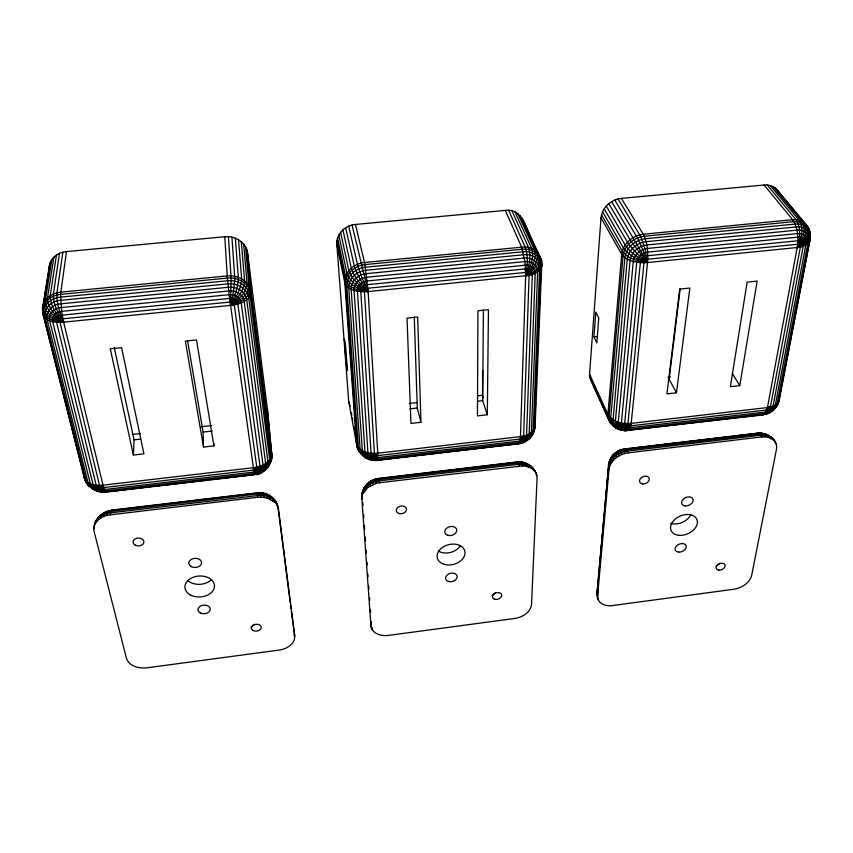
<?xml version="1.0" encoding="UTF-8"?>
<svg xmlns="http://www.w3.org/2000/svg" width="853" height="853" viewBox="0 0 853 853"><rect width="100%" height="100%" fill="white"/><g stroke="black" fill="none" stroke-linecap="round" stroke-linejoin="round"><path stroke-width="1.28" d="M254.748 473.65L254.674 474.726L106.071 492.117C96.368 493.397 86.345 486.775 84.138 477.158L43.14 314.8L42.874 306.43L49.453 265.358C50.903 257.361 58.761 252.211 66.481 251.592L224.776 236.729C234.831 235.62 246.09 242.135 247.53 252.68L267.565 410.453L271.712 453.444C276.329 462.123 252.477 486.509 253.405 467.679L229.596 298.433L227.388 278.078L224.776 236.729M483.342 397.754L482.521 395.28L482.713 370.415M487.319 414.75L488.449 309.714L477.936 310.801L477.456 415.869L487.319 414.75L482.681 400.665L483.395 309.575M336.807 244.15L344.804 282.844C348.408 291.545 360.03 292.035 368.133 291.566L525.64 275.732C546.496 269.697 544.491 245.611 521.652 247.157L364.508 262.5C354.251 263.321 344.122 271.99 344.804 282.844L356.511 443.677C357.642 453.732 367.419 461.729 377.58 460.343L518.677 443.827C528.732 442.878 536.292 432.897 534.724 423.152C537.177 431.351 527.207 436.107 520.49 436.608L377.762 453.21C370.469 456.835 358.356 456.142 356.981 446.226L348.717 401.454L336.807 244.15C336.061 233.754 345.593 225.203 355.498 224.456L505.339 210.392C521.396 207.972 525.874 226.482 530.598 237.539M505.339 210.392L521.652 247.157L524.936 261.583L525.64 275.732L520.49 436.608L525.629 437.824L529.628 437.504L531.035 436.779L533.242 433.559L533.893 430.232L532.475 432.674M775.302 188.023L804.23 222.708C814.711 230.353 806.192 243.361 797.192 247.519L647.544 262.543C638.566 263.065 627.595 262.031 621.72 254.343L601.002 217.835C601.973 207.546 611.334 199.399 621.379 198.386L764.107 185.005C768.926 184.557 774.119 186.071 777.211 189.974L806.192 224.712C811.374 232.976 803.579 242.497 797.192 247.519L767.444 407.542L765.152 413.47L762.923 414.942L624.577 430.69L764.085 414.473L768.052 413.46L767.444 407.542L631.188 423.387C622.797 424.122 612.454 422.203 607.89 414.355L589.572 374.232L601.002 217.835M270.102 461.153L270.028 463.136L271.755 456.056L270.881 446.929M535.257 409.941L535.588 402.019M536.121 388.808L536.441 380.886M536.985 367.675L537.305 359.742M537.795 347.853L538.115 339.931M538.648 326.72L538.979 318.798M539.512 305.587L539.832 297.665M540.375 284.454L540.695 276.521M362.205 494.975L361.736 497.096L370.948 625.899C371.993 633.95 381.739 636.455 388.605 635.389L514.658 618.468C522.079 617.401 530.587 612.678 531.536 604.542L537.059 478.085C536.75 468.19 526.44 460.727 516.886 461.974L378.188 478.448C368.197 479.471 360.627 489.334 361.832 499.218L362.312 492.639M133.377 455.033L110.314 348.845L121.595 347.672L143.912 453.828L133.377 455.033L134.049 439.839L114.206 347.395M508.697 210.35L525.181 247.093C528.338 256.273 527.41 266.36 525.64 275.732C535.375 275.988 546.517 267.799 540.269 257.275L521.876 217.686M49.229 268.471L49.453 265.358M593.944 336.924L595.789 312.049L598.742 317.988L596.844 342.949L593.944 336.924L597.505 336.54M762.582 414.675L769.896 412.649L767.444 407.542L774.961 406.369L777.883 404.098L778.469 402.104L810.062 239.224L779.226 400.366L776.912 406.071L773.351 410.09L767.444 407.542L767.146 411.754L766.069 414.1L761.697 414.846M764.107 185.005L792.608 219.679C798.067 227.708 798.547 238.179 797.192 247.519C809.892 246.741 814.466 232.027 805.061 224.019M597.793 587.099L598.38 580.509M598.742 576.553L599.211 571.286M599.574 567.33L600.043 562.063M600.395 558.107L600.992 551.518M601.226 548.884L601.823 542.295M602.058 539.65L602.644 533.061M602.89 530.427L603.476 523.838M603.711 521.204L604.308 514.615M604.66 510.659L605.257 504.07M605.491 501.436L606.088 494.847M606.323 492.213L606.909 485.624M607.155 482.979L607.741 476.39M608.104 472.445L608.573 467.167M597.654 597.953L597.068 593.837L608.445 467.188C608.21 458.178 615.461 449.83 624.524 448.934L757.112 433.185C766.111 431.949 778.075 438.9 776.529 449.009L751.664 575.423C749.542 583.367 741.332 588.09 733.644 589.284L612.667 605.523C606.344 606.771 597.025 603.679 597.59 595.927L609.031 469.203C610.343 460.002 619.513 453.977 628.192 452.847L761.985 436.907L767.753 437.056L774.279 440.415M273.856 499.389L276.383 502.95L278.494 509.273L294.733 636.039C295.223 644.324 286.277 649.176 279.112 650.082L147.1 667.792C139.434 668.763 129.283 666.588 126.479 658.431L94.107 531.515C91.985 522.164 101.912 515.5 110.165 514.849L111.487 510.137L257.425 492.799C266.616 491.552 275.796 497.907 277.886 506.842C276.841 500.914 272.011 497.011 267.085 494.25L265.646 494.282M809.913 240.909L809.881 234.479M618.521 451.685L617.935 451.205L613.222 454.916L614.032 459.596M680.225 288.431L669.125 379.244L676.461 392.796L666.939 393.883L679.713 289.103L689.853 288.058L676.461 392.796M106.806 515.479L108.139 511.022L112.01 510.361M66.481 251.592L60.542 294.402L61.619 311.356L63.634 322.167L103 485.176L104.919 490.965L106.55 491.808L103.266 491.946L103 485.176L253.405 467.679C261.103 466.698 271.542 462.518 271.712 453.444L251.091 292.163L247.53 252.68M62.877 252.211L56.948 292.824C56.362 302.975 59.721 312.944 63.634 322.167L230.523 305.395C238.819 304.574 253.842 300.085 250.366 289.039L246.826 249.63M510.169 444.584L518.677 443.827L520.074 440.99L520.49 436.608L528.988 435.307L534.042 431.319L540.898 268.738C541.495 259.781 532.165 253.469 523.849 254.727L365.916 270.273C356.991 270.998 348.163 278.494 348.728 287.951L360.137 449.222C360.382 454.937 365.532 457.922 370.266 459.671L374.627 457.283L377.762 453.21L368.133 291.566L364.967 264.611L355.498 224.456M534.799 427.694L535.172 425.125M59.497 253.362L53.408 294.029C53.067 304.254 58.196 313.84 63.634 322.167C56.597 322.583 46.137 322.637 43.14 314.8M56.479 255.015L50.22 295.756C50.124 306.024 56.98 314.949 63.634 322.167C53.419 322.605 37.841 315.909 43.77 303.348L50.316 262.372M103.65 516.523L105.431 511.917L109.877 510.755L107.873 511.416M53.888 257.116L47.501 297.921C47.619 308.221 56.095 316.207 63.634 322.167C55.648 320.355 45.689 317.071 42.895 308.477C44.431 300.235 52.619 295.074 60.542 294.402L227.388 278.078C237.635 276.894 249.417 283.249 250.942 294.093L271.659 458.114L270.476 462.55L268.3 466.388L266.69 467.561L259.461 468.83L253.405 467.679L257.211 474.247L262.831 471.784L267.885 467.092L269.495 463.904M51.809 259.589L45.337 300.491C45.625 310.737 55.552 317.551 63.634 322.167C55.338 318.915 44.196 313.509 43.77 303.348C46.638 296.663 53.75 292.846 60.755 292.163L227.229 275.903C236.612 274.933 247.071 279.784 250.366 289.039C249.385 298.571 238.552 302.954 230.523 305.395L231.12 277.993L228.38 236.676M43.887 301.909L42.65 309.628L43.119 312.848M44.292 299.339L44.708 296.769M45.113 294.189L49.026 269.751M739.775 385.599L757.155 281.095L747.153 282.13L730.36 386.665L739.775 385.599L732.237 373.347M100.803 517.963L101.891 514.316L106.55 511.395M370.948 625.899L371.258 621.538M98.351 519.733L99.598 515.969L104.386 512.493L102.52 513.837M609.98 461.388L611.132 457.603L613.478 455.033L612.507 456.558M96.368 521.791C97.285 515.169 104.823 512.258 110.655 511.405L257.361 493.962C264.665 493.002 272.757 495.785 276.265 502.534M364.071 488.044L367.59 483.64L364.071 488.044L362.493 492.192L361.939 496.734M94.928 524.073L96.389 520.042L100.867 514.679M93.777 529.009L94.257 526.802M94.054 526.504C94.896 518.464 102.925 513.634 110.357 512.877L260.73 495.198L267.074 496.147L272.47 498.706L274.602 500.487L276.724 504.56M110.165 514.849L257.574 497.278L257.563 493.066L111.029 510.478L105.431 511.917M619.96 451.002L619.832 450.139L621.997 454.446M597.612 591.492L597.132 595.831L598.198 599.84M362.493 492.192L363.9 488.62L363.314 490.774M771.741 411.423L773.938 409.728L777.478 404.844L779.418 398.522C779.322 404.525 772.455 406.977 767.444 407.542C768.393 408.15 771.4 412.617 771.954 410.751L769.566 412.266M362.61 494.239L367.728 487.532L376.29 483.342L375.736 478.906M597.558 589.732L597.59 595.927M608.925 463.211L597.057 591.747L597.633 595.426M523.284 441.427L523.497 442.59L520.49 436.608L526.845 439.018L529.564 438.549L530.683 436.491L526.898 440.329L520.49 436.608L521.311 442.174L520.82 443.144M259.397 493.802L259.973 492.661L260.922 497.107L267.384 498.067L275.039 502.47M534.042 431.319L535.055 427.118L541.751 265.123L541.239 263.31M608.871 462.838L611.132 457.603M777.478 404.844L774.737 408.608L771.784 408.811L767.444 407.542L774.332 407.659L775.857 407.02L777.158 403.682L807.759 243.958C809.38 237.891 803.387 232.474 797.48 233.594L647.299 248.468C640.55 249.193 634.12 254.493 633.289 261.434L618.276 422.118C617.615 427.833 623.98 431.223 628.981 430.275L630.346 427.79L631.188 423.387L647.544 262.543C648.173 253.021 647.64 242.913 643.279 234.244L621.379 198.386M103.266 491.946C97.935 493.812 103.213 489.014 103 485.176C96.624 485.794 88.616 485.08 84.852 479.141L43.834 316.634C41.083 306.462 50.839 297.569 60.478 297.153L227.623 280.754C237.411 279.624 248.671 285.68 250.142 296.044L270.987 460.098C267.479 466.09 259.834 467.679 253.405 467.679L257.574 472.669L259.621 473.447L260.794 472.093M370.522 481.796C367.632 481.881 367.163 485.314 367.728 487.532M94.523 524.339L96.389 520.042L99.172 516.46M533.829 431.991L531.035 436.779M610.364 459.49L608.413 465.162L609.031 469.203M612.283 455.769L611.238 458.264L612.059 461.836M265.891 469.065L261.839 472.349L260.56 472.402L257.286 470.984L253.405 467.679L259.845 467.966L265.358 466.762L269.271 464.224L269.697 459.692L248.724 297.942C247.359 288.378 236.953 282.812 227.922 283.857L60.552 300.331C51.66 300.714 42.65 308.903 45.188 318.297L86.142 480.932L88.307 485.24L93.414 489.419L98.607 488.321L103 485.176C95.899 487.458 85.268 486.135 84.138 477.158M268.3 466.388L269.431 464.906M267.885 467.092L263.801 470.973L262.212 471.24L258.171 470.366L253.405 467.679L258.896 469.64L265.432 469.363L267.543 465.642L267.927 461.633L246.72 299.744C245.493 291.278 236.281 286.363 228.284 287.29L60.776 303.828C52.907 304.18 44.921 311.409 47.16 319.726L87.987 482.489L89.896 486.295L91.932 486.946L97.039 486.924L103 485.176L98.809 491.307L94.779 490.102L94.214 489.078M623.01 450.213L623.724 449.307L619.79 450.32M250.867 627.339L254.194 624.279M492.042 595.586L495.646 592.558M517.451 463.115L519.285 461.857L522.814 462.294L525.725 466.164L531.078 467.998L534.959 471.304C532.261 466.356 527.037 463.211 521.588 462.07L516.353 462.315L520.202 462.049L522.686 465.887L525.725 466.164M715.987 566.243L719.836 563.225M526.898 440.329L530.555 435.894L531.387 432.556L537.635 271.958C538.062 265.304 531.11 260.634 524.936 261.583L366.833 277.246C360.211 277.79 353.632 283.345 354.038 290.372L364.977 451.866C365.5 457.901 372.388 460.78 377.762 459.98L519.232 443.432M530.342 437.706L525.171 441.47L520.49 436.608L526.12 436.96L530.555 435.894L532.133 434.87L533.136 430.882L539.544 270.422C540.066 262.5 531.803 256.924 524.446 258.043L366.385 273.653C358.495 274.293 350.668 280.914 351.159 289.284L362.354 450.683L363.495 454.478L366.246 457.603L372.836 456.355L377.762 453.21L377.325 460.13M613.222 454.916L620.078 450.48L625.398 449.115L758.306 433.324L762.326 433.868L764.96 436.757M371.194 480.761L368.304 482.83M774.737 408.608L775.59 407.969L775.899 405.697M621.741 449.68L623.404 450.384L625.068 453.433M768.052 413.46L764.352 414.345M769.896 412.649L772.029 411.306M773.351 410.09L773.938 409.728M628.981 430.275L627.254 430.573M523.284 442.387L526.024 441.033L525.171 441.47M769.96 412.553L766.996 413.481M748.049 434.54L758.306 433.324L761.985 436.907M256.668 474.001C261.444 472.871 266.285 468.713 265.667 463.392L244.193 301.386C243.148 294.274 235.407 290.159 228.689 290.937L61.128 307.549C54.528 307.837 47.821 313.904 49.687 320.877L90.333 483.736L93.254 488.353L98.809 491.307M375.96 479.141L370.511 481.327L370.298 485.784M523.497 442.259L518.059 443.656L517.398 442.931M755.982 433.591L760.865 433.207M589.647 376.727L608.53 419.281C611.612 428.654 627.008 436.043 631.188 423.387C623.266 425.263 612.497 424.709 607.933 416.893L589.647 376.727L589.572 374.232M772.487 438.911C769.011 434.667 763.211 432.823 757.869 433.505M375.661 479.226L378.444 478.714L379.521 482.745L522.686 465.887M376.29 483.342L379.521 482.745M257.606 473.937L105.527 491.829M625.046 449.147L630.335 448.518M632.979 448.209L644.879 446.791M647.534 446.482L651.5 446.012M654.144 445.692L666.044 444.274M668.688 443.965L680.598 442.547M683.242 442.238L695.142 440.82M697.786 440.511L716.307 438.303M718.951 437.994L730.85 436.576M733.495 436.267L745.405 434.849M109.195 491.499L121.105 490.102M123.749 489.793L135.659 488.396M138.303 488.087L150.213 486.7M152.858 486.391L164.768 484.994M167.412 484.685L208.431 479.887M211.075 479.578L222.985 478.181M225.629 477.872L253.416 474.62M378.636 459.97L383.903 459.351M386.537 459.053L398.372 457.666M401.006 457.357L412.841 455.971M415.475 455.662L427.31 454.276M429.933 453.967L441.779 452.58M444.402 452.282L449.67 451.663M452.303 451.354L464.139 449.968M466.762 449.659L478.608 448.273M481.231 447.964L493.077 446.588M495.7 446.279L507.546 444.893M213.911 445.863L196.51 339.921L185.378 341.072L203.515 447.047L213.911 445.863L213.815 443.379M420.955 422.299L410.954 423.44L407.02 318.137L417.671 317.039L420.955 422.299L417.288 408.011L414.259 316.719M132.268 434.454L140.212 433.569M201.105 426.756L211.693 425.572M409.237 403.48L417.138 402.595M477.509 395.845L482.521 395.28M667.963 377.282L670.554 376.983M134.049 439.839L140.532 439.103M203.515 447.047L203.099 432.076L212.066 431.064M409.898 408.843L417.288 408.011M477.829 401.209L482.681 400.665M257.574 497.278L260.922 497.107M257.361 493.098L260.24 492.949M523.699 463.563L525.661 463.467M370.938 459.223L371.716 460.012L376.376 460.172M617.935 451.205L619.075 455.833M259.685 492.949L268.311 494.74L270.294 499.176M616.762 427.769L618.084 429.027L622.498 429.923M373.987 479.791L372.825 481.049L373.177 484.365M523.731 462.614L528.956 464.789L532.304 467.647L533.232 469.491M624.524 448.934L626.326 449.84L628.192 452.847M97.551 491.093L101.006 491.765M263.79 493.567L261.786 493.13L263.087 493.173L263.588 494.047L264.227 497.363M369.989 458.999L368.091 458.53L370.266 459.671M617.199 452.538L615.258 453.178L616.399 457.571M520.287 462.401L522.079 462.848M371.716 460.012L374.616 458.989L377.762 453.21C369.989 453.999 359.134 452.271 356.511 443.677M623.5 430.573L618.084 429.027M527.303 464.608L530.971 466.186L532.304 467.647M761.494 433.313L765.461 434.092L771.112 437.184M374.488 460.268L376.226 459.138L377.762 453.21C370.703 455.086 358.591 454.724 357.172 445.661L345.508 284.678C344.836 273.962 354.837 265.422 364.967 264.611L522.431 249.204C529.809 248.372 538.04 251.934 540.802 259.173M264.878 493.397L266.541 494.708L267.384 498.067M269.047 495.38L271.68 497.139L272.875 500.658M620.643 429.731L625.771 430.818L626.987 430.37L629.279 427.843L631.188 423.387C623.148 427.332 607.133 426.287 607.89 414.355L621.72 254.343C622.925 243.617 632.83 235.353 643.279 234.244L792.608 219.679L795.913 219.626L801.82 221.172L804.23 222.708L807.322 226.578M93.297 488.598L91.484 487.628L93.414 489.419M94.779 490.102L96.752 490.56L98.084 489.974L103 485.176C96.336 490.997 87.241 488.033 85.087 479.685M362.184 454.532C365.83 461.228 374.19 458.551 377.762 453.21C372.708 456.227 363.964 458.882 360.19 452.676L363.783 455.545M89.128 485.858L90.695 487.042M590.244 379.084L609.65 421.457L615.802 427.929M614.373 426.628L611.26 423.344M774.183 440.457L771.069 437.301L775.612 442.227M767.359 435.062L768.905 436.352M378.444 478.714L517.494 462.187L519.541 466.047M536.185 473.383L532.581 467.892M781.177 195.369L777.211 189.974M782.883 197.416L785.442 200.487M787.148 202.534L789.707 205.605M791.413 207.652L793.972 210.723M795.678 212.77L798.237 215.841M800.796 218.912L802.502 220.959M772.967 186.508L801.82 221.172C807.098 229.532 802.364 240.258 797.192 247.519L803.345 246.25L809.145 242.508C811.086 235.279 803.952 228.817 796.915 230.15L646.766 244.96C638.726 245.824 631.081 252.147 630.1 260.41L615.397 420.998L616.73 426.468L621.4 430.008L627.318 427.47L631.188 423.387C623.927 428.707 607.88 428.366 609.042 416.243L623.021 256.071C624.215 245.483 634.003 237.347 644.303 236.249L793.919 221.62L800.253 222.068L805.392 224.606C808.164 233.008 802.812 241.612 797.192 247.519C800.082 238.637 801.308 227.804 795.913 219.626L767.284 184.973M770.259 185.474L799.016 220.127C804.358 228.423 801.351 239.352 797.192 247.519C805.275 244.854 814.487 235.663 807.62 227.09M775.004 442.504L776.443 444.317M770.291 437.781L768.948 436.075L766.452 435.361L760.78 435.211L627.264 451.098C619.438 452.143 611.569 457.016 608.925 464.736L609.522 466.719M767.753 437.056L764.949 434.156L759.543 434.006L626.326 449.84C619.63 450.725 613.115 454.489 609.82 460.513L610.545 464.245M358.015 448.614L359.571 450.789M618.052 198.973L640.859 236.857L645.039 248.863L647.544 262.543C638.375 261.604 628.053 258.949 622.295 251.187L601.514 214.764M809.262 231.035C806.853 225.714 800.626 223.443 795.103 224.062L645.252 238.755C635.4 239.8 626.049 247.573 624.886 257.691L610.705 418.013L612.358 424.698L617.54 428.771L619.534 429.112L626.486 427.076L631.188 423.387L625.782 426.532L617.967 427.918L615.759 427.428L614.363 425.786L612.88 421.819L627.275 259.152C628.352 249.822 636.988 242.657 646.073 241.687L796.116 226.941C802.961 225.81 810.542 230.875 810.179 238.243M614.778 200.071L637.468 237.998L642.81 249.609L647.544 262.543C638.524 260.026 629.066 255.9 623.458 248.063L602.591 211.725M611.665 201.671L647.544 262.543C639.036 258.395 630.623 252.968 625.174 245.056L604.201 208.814M608.807 203.696L631.252 241.698L647.544 262.543L637.01 253.64L628.629 244.161L606.291 206.106M276.383 502.95L278.494 509.273M536.9 475.665L535.204 471.474M531.078 467.998L530.182 466.175L527.698 465.077L518.848 464.256L379.116 480.879L372.889 482.489L367.526 485.592L363.687 489.825L363.815 491.829M528.551 466.879L526.578 463.744L518.155 462.955L378.753 479.525L372.825 481.049L367.718 484.014L365.681 485.922L365.542 489.569M531.696 239.928L536.654 250.675M537.753 253.064L541.058 260.218L541.634 266.957M520.021 215.351L536.985 252.157C539.491 261.402 532.037 269.974 525.64 275.732C528.956 266.925 531.536 256.828 528.572 247.583L511.949 210.851M517.696 213.389L534.564 250.164C537.198 259.451 531.291 268.791 525.64 275.732C531.92 273.92 539.341 270.827 541.474 264.035C540.216 255.612 531.163 250.707 523.166 251.752L365.436 267.234C355.765 268.002 346.201 276.148 346.83 286.395L358.388 447.537L359.806 452.186M514.977 211.875L531.739 248.618C534.522 257.905 530.257 267.757 525.64 275.732C532.485 271.254 541.314 263.705 538.904 254.557M606.398 412.692L608.018 416.243M350.178 406.316L348.717 401.454M43.439 314.139L46.361 325.718M47.011 328.298L66.822 406.828M67.472 409.397L69.424 417.128M70.074 419.697L84.031 475.057M352.044 225.064L368.133 291.566C359.614 290.724 348.482 288.517 344.889 279.667L336.871 241.047M348.728 226.184L357.94 266.403L362.237 278.419L368.133 291.566C359.486 289.306 349.122 285.499 345.614 276.511L337.543 237.987M291.374 611.452L294.733 636.039M345.657 227.804L354.752 268.066L360.147 279.507L368.133 291.566C359.699 287.834 350.327 282.578 346.947 273.472L338.812 235.033M342.927 229.862L351.297 268.13C354.294 277.438 361.15 284.977 368.133 291.566C360.243 286.363 352.065 279.859 348.866 270.646L340.614 232.304M370.842 623.714L371.354 627.925M351.372 412.724L351.841 415.283M352.321 417.853L352.79 420.412M353.984 426.82L354.453 429.39M355.637 435.798L356.117 438.357M356.586 440.926L357.066 443.485M187.671 341.125L203.099 432.076M277.993 507.172L290.18 602.207M290.521 604.852L291.033 608.807M809.593 231.589L809.785 233.509M269.751 435.201L267.565 410.453M269.996 437.802L270.625 444.328M245.536 246.73L249.012 286.054C248.148 295.692 238.435 301.557 230.523 305.395L233.562 291.182L234.81 278.462L231.941 237.166M243.67 244.054L247.061 283.313C246.357 293.027 237.987 300.16 230.523 305.395C234.628 296.609 238.264 287.152 238.328 277.342L235.353 238.19M241.303 241.687L244.587 280.904C244.065 290.66 237.187 298.817 230.523 305.395C236.068 297.601 241.335 288.677 241.644 278.888L238.499 239.714M362.77 502.875L362.962 505.52M363.623 514.743L363.804 517.387M364.37 525.288L364.657 529.244M365.223 537.155L365.51 541.111M366.161 550.345L366.353 552.979M367.014 562.212L367.206 564.846M367.867 574.069L368.048 576.713M368.709 585.936L368.901 588.57M369.562 597.804L369.744 600.437M370.405 609.671L370.597 612.305M372.132 627.552L372.26 629.802M294.253 633.886L294.253 635.943M211.032 579.923A14.64 10.449 -3.5 0 1 187.927 580.68M460.034 546.283A14.021 10.151 -14.3 0 1 438.431 551.134M690.866 514.679A13.904 9.618 -23.5 0 1 670.671 523.315M529.105 275.22L523.635 436.064L522.825 437.813L520.341 439.018L377.879 455.619L375.288 454.99L374.414 453.412L364.444 291.769L365.169 289.647L367.91 288.229L525.672 272.427L527.922 272.939L529.105 275.22M357.332 289.562L367.92 452.73C368.325 457.432 373.689 459.682 377.879 459.053L519.701 442.472C524.126 441.95 528.807 438.741 529.18 433.996L535.204 273.301C535.524 268.119 530.118 264.494 525.309 265.23L367.248 280.957C362.61 281.394 358.036 284.774 357.332 289.562M532.325 274.399L526.568 435.179L524.968 438.623L520.074 440.99L377.922 457.592L372.836 456.355L371.098 453.252L360.787 291.63C360.584 287.887 364.082 284.945 367.611 284.657L525.555 268.887C528.839 268.386 532.549 270.859 532.325 274.399M52.587 318.51L52.694 321.73L93.094 484.664C94.544 489.515 100.281 491.509 104.919 490.965L254.322 473.5C258.651 473.095 263.513 469.726 263.001 464.917L241.207 302.804C240.386 297.281 234.351 294.082 229.137 294.69L61.619 311.356C57.577 311.708 53.408 314.309 52.587 318.51M56.031 320.024L96.186 485.218L98.607 488.321L104.29 489.537L254.066 472.05L258.896 469.64L260.005 466.175L237.859 303.977C237.294 300.192 233.168 298.017 229.596 298.433L62.205 315.141L58.58 316.378L56.031 320.024M59.753 321.261L99.524 485.389L100.75 486.967L103.639 487.585L253.757 470.088L256.209 468.862L256.774 467.103L234.266 304.852L233.104 302.89L230.065 302.037L62.887 318.787L61.053 319.417L59.753 321.261M800.487 246.496L770.408 407.02L769.374 408.758L766.858 409.952L630.847 425.807L628.522 425.167L627.947 423.589L643.983 262.735L644.996 260.634L647.768 259.248L797.651 244.246L799.687 244.758L800.487 246.496M636.743 262.17L621.389 422.939C620.867 427.385 625.825 430.029 629.717 429.294L765.152 413.47C769.705 412.852 774.247 409.696 775.345 405.058L805.808 245.216C807.066 240.493 802.396 236.292 797.8 237.166L647.651 252.093C642.394 252.659 637.394 256.774 636.743 262.17M803.441 245.195L773.063 406.188L771.037 409.611L766.09 411.946L629.279 427.843L625.782 426.532L624.652 423.44L640.336 262.607C640.795 258.928 644.218 256.113 647.811 255.719L797.864 240.759L801.863 241.772L803.441 245.195M345.561 345.39L344.356 339.121L346.243 364.124L347.448 370.469L345.561 345.39M135.296 545.184A5.449 3.934 -0.4 0 0 143.901 542.369A5.449 3.934 -0.4 0 0 136.256 538.403A5.449 3.934 -0.4 0 0 135.296 545.184M190.645 595.063A14.81 10.481 -3.7 0 0 214.359 587.418A14.81 10.481 -3.7 0 0 194.1 576.948A14.81 10.481 -3.7 0 0 190.645 595.063M200.316 612.976A6.184 4.318 -4.1 0 0 210.222 609.756A6.184 4.318 -4.1 0 0 201.734 605.502A6.184 4.318 -4.1 0 0 200.316 612.976M253.234 630.559A4.958 3.423 -6.3 0 0 261.221 627.979A4.958 3.423 -6.3 0 0 254.578 624.62A4.958 3.423 -6.3 0 0 253.234 630.559M191.339 566.659A6.397 4.606 -3.1 0 0 201.564 563.321A6.397 4.606 -3.1 0 0 192.767 558.704A6.397 4.606 -3.1 0 0 191.339 566.659M398.969 513.538A5.161 3.849 -12.5 0 0 406.486 509.262A5.161 3.849 -12.5 0 0 398.682 506.831A5.161 3.849 -12.5 0 0 398.969 513.538M444.104 564.323A14.181 10.172 -14.3 0 0 465.013 552.829A14.181 10.172 -14.3 0 0 444.04 546.442A14.181 10.172 -14.3 0 0 444.104 564.323M448.486 581.479A5.928 4.19 -14.1 0 0 457.208 576.681A5.928 4.19 -14.1 0 0 448.411 574.122A5.928 4.19 -14.1 0 0 448.486 581.479M494.676 599.232A4.777 3.305 -15.7 0 0 501.767 595.394A4.777 3.305 -15.7 0 0 494.804 593.379A4.777 3.305 -15.7 0 0 494.676 599.232M447.772 535.3A6.12 4.468 -14.6 0 0 456.792 530.267A6.12 4.468 -14.6 0 0 447.708 527.453A6.12 4.468 -14.6 0 0 447.772 535.3M642.704 483.939A5.097 3.647 -23.3 0 0 649.24 478.49A5.097 3.647 -23.3 0 0 641.275 477.733A5.097 3.647 -23.3 0 0 642.704 483.939M678.967 535.332A14.053 9.639 -23.3 0 0 697.274 520.693A14.053 9.639 -23.3 0 0 675.629 518.784A14.053 9.639 -23.3 0 0 678.967 535.332M678.604 552.136A5.875 3.977 -22.7 0 0 686.238 546.059A5.875 3.977 -22.7 0 0 677.154 545.344A5.875 3.977 -22.7 0 0 678.604 552.136M718.908 570.103A4.745 3.124 -23.3 0 0 725.146 565.251A4.745 3.124 -23.3 0 0 717.895 564.707A4.745 3.124 -23.3 0 0 718.908 570.103M685.226 505.978A6.078 4.222 -24 0 0 693.116 499.57A6.078 4.222 -24 0 0 683.754 498.717A6.078 4.222 -24 0 0 685.226 505.978"/></g></svg>
